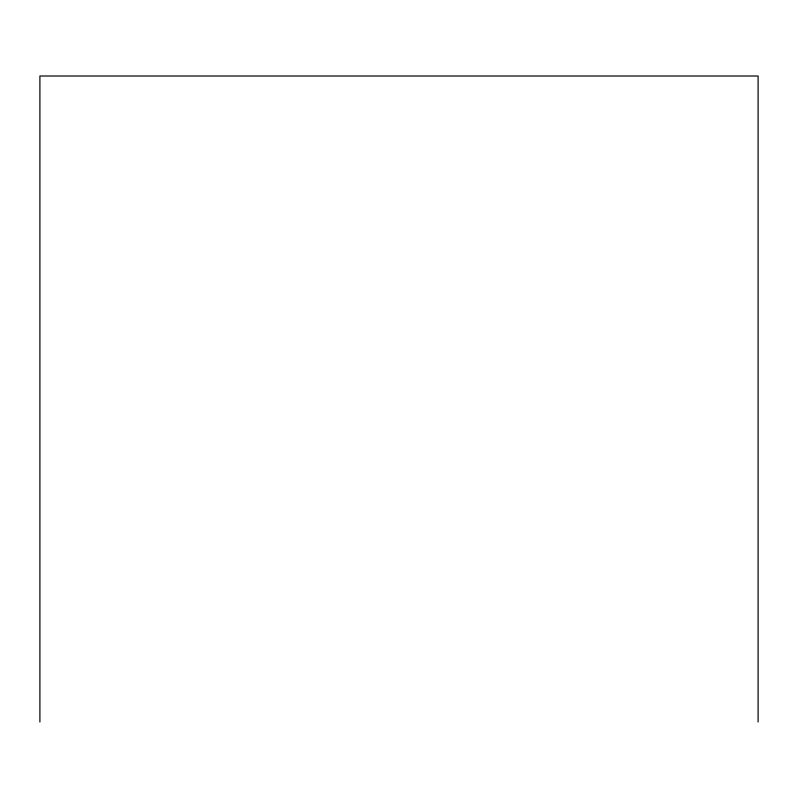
<?xml version="1.0" encoding="UTF-8"?>
<svg xmlns="http://www.w3.org/2000/svg" width="798" height="798" viewBox="0 0 798 798"><rect width="100%" height="100%" fill="white"/><g stroke="black" fill="none" stroke-linecap="round" stroke-linejoin="round"><path stroke-width="1.2" d="M758.1 721.99L758.1 76.01L39.9 76.01L39.9 721.99"/></g></svg>
